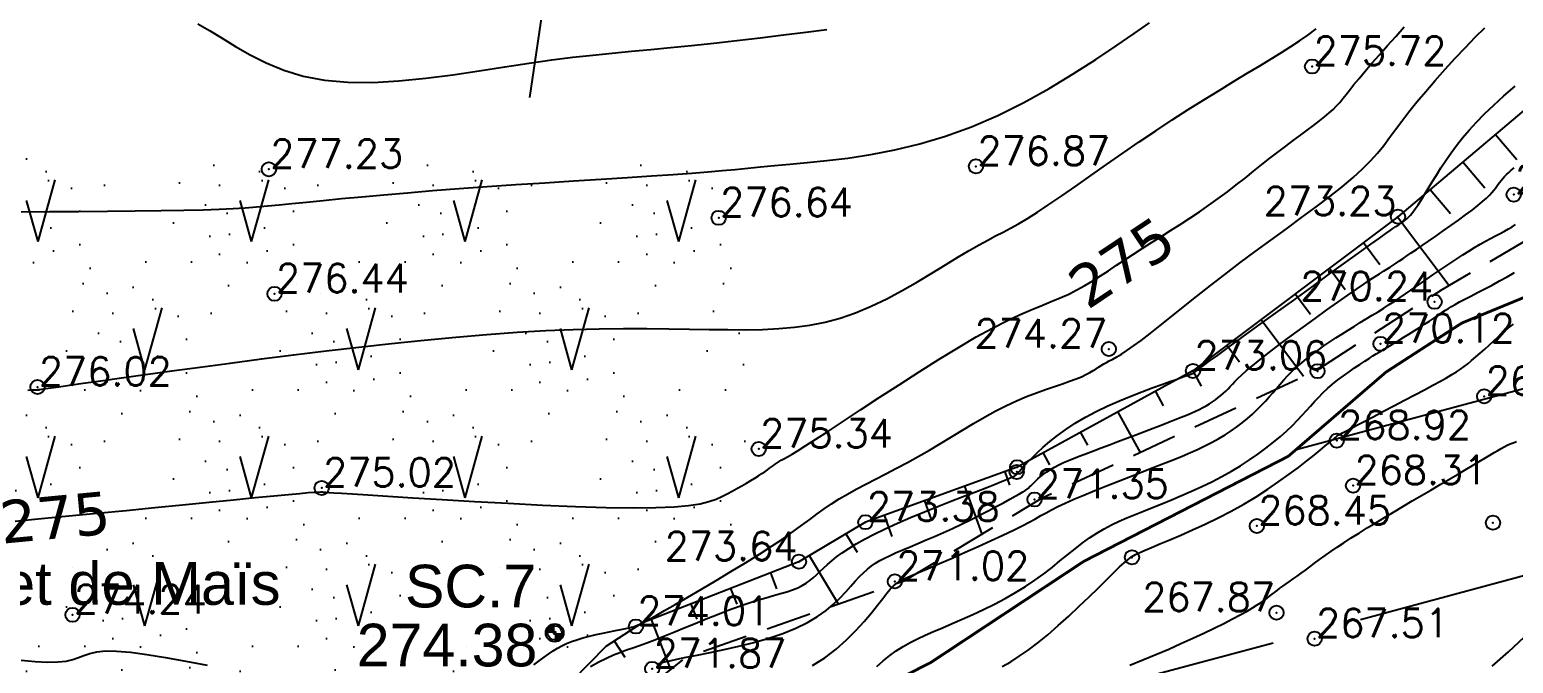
# Model space of a CAD drawing. Header units: millimetres. Extents: x 524954 to 526204, y 9523489 to 9524010.
# Drawn here: x 525926 to 525978.1, y 9523672.7 to 9523695 of the extents above; entities that cross this region are included whole.
import ezdxf
from ezdxf.enums import TextEntityAlignment as Align

# ---------------------------------------------------------------- set-up
doc = ezdxf.new("R2010")
doc.units = ezdxf.units.MM
doc.header["$PDMODE"] = 32
doc.header["$PDSIZE"] = 0.5
doc.linetypes.add('ACAD_ISO12W100', pattern=[21, 12, -3, 0, -3, 0, -3])
doc.linetypes.add('CACHE2', pattern=[4.7625, 3.175, -1.5875])
for name, color, linetype in [('Bas_Talus', 40, 'CACHE2'), ('Bord Fleuve', 4, 'ACAD_ISO12W100'), ('CN_01_00', 3, 'Continuous'), ('CN_02_00', 4, 'Continuous'), ('CN_05_00', 6, 'Continuous'), ('CN_10_00', 1, 'Continuous'), ('Cotation Courbes de niveau', 7, 'Continuous'), ('Haut_Talus', 30, 'Continuous'), ('Talus', 2, 'Continuous'), ('TopoAlt', 3, 'Continuous'), ('TopoAlt polygo', 7, 'Continuous'), ('TOPOJIS', 7, 'Continuous'), ('TOPOJIS polygo', 1, 'Continuous'), ('TopoMat polygo', 1, 'Continuous'), ('Toponomie', 7, 'CACHE2'), ('Végétation_Plantation', 70, 'Continuous')]:
    doc.layers.add(name, color=color, linetype=linetype)
doc.styles.add('Arial 1.0', font='arial.ttf', dxfattribs={"width": 0.99, "height": 1})
doc.styles.add('Simplex 1.0', font='Simplex.shx', dxfattribs={"width": 0.99, "height": 1})
doc.styles.get("Standard").update_dxf_attribs({"font": 'arial.ttf'})
doc.styles.add('Verdana 1.0', font='verdana.ttf', dxfattribs={"width": 0.99, "height": 1})

# ---------------------------------------------------------------- blocks, each defined once
blk = doc.blocks.new('TCPOINT M')
at = {"color": 0}
blk.add_point((0, 0), dxfattribs=at)
at = {"layer": 'TopoAlt', "style": 'Simplex 1.0', "width": 0.99}
blk.add_attdef('ALT', (0.15, 0.15), '', height=1, dxfattribs=at)
blk = doc.blocks.new('TCPOINT polygo')
at = {"color": 0, "const_width": 0.075}
blk.add_lwpolyline([(0, 0.0375, 1), (0, -0.0375, 1)], format="xyb", close=True, dxfattribs=at)
at = {"color": 0}
blk.add_point((0, 0), dxfattribs=at)
at = {"layer": 'TopoAlt polygo', "style": 'Arial 1.0', "width": 0.99}
blk.add_attdef('ALT', (0.15, 0.15), '', height=2, dxfattribs=at)
at = {"layer": 'TopoMat polygo', "style": 'Arial 1.0', "width": 0.99}
blk.add_attdef('MAT', text='', height=2, dxfattribs=at).set_placement((0.15, -2.5), align=Align.TOP_LEFT)
blk = doc.blocks.new('t014')
at = {"color": 0, "const_width": 1.249375}
for points in [[(0, 0.625313, 0.414214), (-0.625313, 0, 1)], [(0, -0.625312, 0.414214), (0.625313, 0, 0.414214)]]:
    blk.add_lwpolyline(points, format="xyb", dxfattribs=at)
at = {"color": 0}
blk.add_circle((0, 0), 1.25, dxfattribs=at)

msp = doc.modelspace()

# ---------------------------------------------------------------- hatches: boundary and pattern name
at = {"layer": 'Bord Fleuve', "ltscale": 0.5}
h = msp.add_hatch(dxfattribs=at)
h.set_pattern_fill('ANSI33', color=256, scale=2, angle=330, style=0)
h.paths.add_polyline_path([(526101.715, 9523771.778), (526101.498, 9523728.689), (526067.042, 9523702.1), (526048.223, 9523678.528), (526031.816, 9523676.184), (526027.837, 9523671.249), (526016.46, 9523661.911), (526012.684, 9523655.259), (526010.342, 9523652.337), (526009.349, 9523649.826), (526002.836, 9523644.901), (526001.359, 9523638.704), (525998.552, 9523634.868), (525992.641, 9523630.59), (525971.373, 9523621.771), (525946.333, 9523622.282), (525936.503, 9523619.892), (525930.695, 9523617.923), (525919.699, 9523615.395), (525895.841, 9523612.948), (525885.599, 9523613.628), (525875.196, 9523613.421), (525867.372, 9523614.558), (525859.164, 9523613.749), (525850.68, 9523611.584), (525842.877, 9523609.413), (525834.137, 9523605.724), (525821.783, 9523602.11), (525815.903, 9523600.185), (525796.184, 9523594.113), (525774.026, 9523585.199), (525767.099, 9523581.761), (525763.989, 9523580.32), (525760.33, 9523578.539), (525748.039, 9523572.413), (525744.059, 9523571.766), (525739.195, 9523569.005), (525726.381, 9523563.785), (525719.788, 9523561.814), (525707.248, 9523554.536), (525700.147, 9523552.212), (525692.212, 9523549.16), (525674.921, 9523545.702), (525662.522, 9523542.332), (525644.942, 9523541.016), (525635.899, 9523540.053), (525621.612, 9523536.522), (525609.298, 9523533.789), (525593.484, 9523529.477), (525590.482, 9523529.837), (525587.338, 9523528.188), (525575.413, 9523524.864), (525573.541, 9523524.376), (525537.559, 9523507.804), (525536.053, 9523507.312), (525509.961, 9523500.658), (525472.702, 9523501.018), (525453.195, 9523495.13), (525425.264, 9523493.316), (525409.725, 9523500.229), (525383.624, 9523517.145), (525374.857, 9523528.592), (525397.503, 9523550.219), (525408.728, 9523544.096), (525423.511, 9523536.311), (525445.736, 9523537.578), (525453.966, 9523539.782), (525464.454, 9523546.087), (525473.153, 9523547.827), (525482.046, 9523548.599), (525491.438, 9523548.246), (525499.251, 9523546.152), (525510.455, 9523545.914), (525524.182, 9523548.573), (525533.752, 9523550.446), (525539.312, 9523550.42), (525543.959, 9523554.529), (525548.966, 9523556.567), (525556.157, 9523559.482), (525565.701, 9523562.659), (525575.687, 9523565.927), (525586.045, 9523569.089), (525592.726, 9523570.833), (525599.232, 9523573.013), (525615.849, 9523577.326), (525625.16, 9523582.583), (525628.685, 9523586.517), (525632.523, 9523586.625), (525648.079, 9523583.088), (525655.429, 9523583.638), (525665.347, 9523586.334), (525670.505, 9523587.365), (525674.974, 9523592.31), (525681.363, 9523595.427), (525690.374, 9523596.897), (525696.726, 9523596.667), (525703.112, 9523600.372), (525712.502, 9523603.181), (525720.951, 9523606.622), (525729.973, 9523611.744), (525735.094, 9523612.577), (525741.896, 9523615.967), (525746.088, 9523618.007), (525749.05, 9523619.379), (525756.94, 9523623.296), (525766.831, 9523627.898), (525804.249, 9523638.101), (525817.576, 9523642.025), (525828.432, 9523644.919), (525839.805, 9523649.896), (525846.166, 9523651.166), (525855.839, 9523655.822), (525867.776, 9523655.711), (525877.503, 9523655.632), (525886.144, 9523654.198), (525894.786, 9523653.829), (525911.157, 9523655.506), (525918.652, 9523656.801), (525925.004, 9523658.249), (525933.183, 9523660.832), (525939.613, 9523663.374), (525944.509, 9523665.893), (525950.393, 9523669.022), (525957.623, 9523672.73), (525962.986, 9523676.276), (525970.165, 9523679.965), (525973.599, 9523682.924), (525976.261, 9523684.646), (525980.145, 9523686.246), (525987.591, 9523689.162), (525991.967, 9523692.966), (525998.543, 9523697.851), (526003.542, 9523703.73), (526012.581, 9523711.677), (526026.66, 9523716.709), (526030.85, 9523726.011), (526046.387, 9523740.613), (526052.355, 9523745.599), (526061.927, 9523759.011), (526073.275, 9523760.379), (526077.818, 9523761.95), (526083.981, 9523762.217)])
h.paths.add_polyline_path([(525512.661, 9523516.101), (525534.357, 9523523.257), (525535.319, 9523520.342), (525513.623, 9523513.186)], flags=24)
h.paths.add_polyline_path([(525743.331, 9523593.045), (525764.315, 9523602.078), (525765.529, 9523599.259), (525744.545, 9523590.226)], flags=24)
h.paths.add_polyline_path([(525983.194, 9523662.071), (526001.508, 9523675.73), (526003.343, 9523673.269), (525985.029, 9523659.611)], flags=24)
at = {"layer": 'Végétation_Plantation', "linetype": 'CACHE2', "ltscale": 0.5}
h = msp.add_hatch(dxfattribs=at)
h.set_pattern_fill('BROUSS', color=256, scale=1.5, style=0)
h.set_pattern_definition([(74.475889, (0, 0), (-3.750000001, 13.500000005), [2.25, -11.761156275]), (74.475889, (3.75, 4.5), (-3.750000001, 13.500000005), [2.25, -11.761156275]), (74.475889, (7.5, 9), (-3.750000001, 13.500000005), [2.25, -11.761156275]), (105.524111, (0, 0), (-7.500000003, 4e-10), [1.5, -12.511156275]), (105.524111, (3.75, 4.5), (-7.500000003, 4e-10), [1.5, -12.511156275]), (105.524111, (7.5, 9), (-7.500000003, 4e-10), [1.5, -12.511156275]), (0, (0.453, 0.484), (3.75, 4.5), [0, -7.5]), (0, (1.468, 1.072), (3.75, 4.5), [0, -7.5]), (0, (1.1713, 1.8804), (3.75, 4.5), [0, -7.5]), (0, (2.327, 1.9907), (3.75, 4.5), [0, -7.5]), (0, (1.64, 3.7912), (3.75, 4.5), [0, -7.5]), (0, (0.3684, 2.1545), (3.75, 4.5), [0, -7.5]), (0, (0.281, 2.4684), (3.75, 4.5), [0, -7.5]), (0, (0.0314, 3.7912), (3.75, 4.5), [0, -7.5]), (0, (-0.7807, 0.2634), (3.75, 4.5), [0, -7.5]), (0, (-0.8588, 0.9984), (3.75, 4.5), [0, -7.5]), (0, (-1.468, 0.19), (3.75, 4.5), [0, -7.5]), (0, (-1.624, 1.2924), (3.75, 4.5), [0, -7.5]), (0, (-1.1242, 1.9905), (3.75, 4.5), [0, -7.5]), (0, (-1.3274, 2.6888), (3.75, 4.5), [0, -7.5]), (0, (-1.9207, 3.5707), (3.75, 4.5), [0, -7.5]), (0, (-0.406, 2.9085), (3.75, 4.5), [0, -7.5]), (0, (-2.53, 2.064), (3.75, 4.5), [0, -7.5]), (0, (-2.7485, 0.6675), (3.75, 4.5), [0, -7.5]), (0, (-1.1235, -0.4347), (3.75, 4.5), [0, -7.5]), (0, (-0.156, -0.7287), (3.75, 4.5), [0, -7.5]), (0, (-0.812, -1.537), (3.75, 4.5), [0, -7.5]), (0, (1.5774, -1.4635), (3.75, 4.5), [0, -7.5]), (0, (0.5466, -0.3245), (3.75, 4.5), [0, -7.5]), (0, (1.468, -0.104), (3.75, 4.5), [0, -7.5])])
h.paths.add_polyline_path([(525951.566, 9523680.225), (525950.037, 9523690.437), (525933.18, 9523690.145), (525919.733, 9523691.118), (525906.384, 9523691.312), (525897.403, 9523692.282), (525894.772, 9523682.066), (525892.628, 9523668.736), (525892.432, 9523659.076), (525903.818, 9523658.766), (525911.909, 9523658.492), (525923.035, 9523660.751), (525931.949, 9523662.737), (525939.231, 9523671.215), (525945.813, 9523673.604), (525952.181, 9523677.416)])

# ---------------------------------------------------------------- linework, layer by layer
at = {"layer": 'Bas_Talus', "ltscale": 0.5, "flags": 128}
msp.add_lwpolyline([(525868.339, 9523656.577), (525877.744, 9523655.063), (525886.609, 9523655.237), (525893.634, 9523654.739), (525901.314, 9523655.465), (525912.972, 9523656.796), (525918.781, 9523658.159), (525925.645, 9523660.086), (525933.631, 9523662.434), (525942.875, 9523667.301), (525945.639, 9523670.2), (525949.012, 9523672.905), (525956.673, 9523675.59), (525961.547, 9523678.515), (525971.16, 9523682.992), (525975.569, 9523685.823), (525979.78, 9523688.287)], dxfattribs=at)
at = {"layer": 'Bord Fleuve', "ltscale": 0.35, "flags": 128}
msp.add_lwpolyline([(525394.064, 9523546.741, 0.1, 0.1, 0), (525403.511, 9523541.057, 0.1, 0.1, 0), (525423.511, 9523536.311, 0.1, 0.1, 0), (525445.736, 9523537.578, 0.1, 0.1, 0), (525453.966, 9523539.782, 0.1, 0.1, 0), (525464.454, 9523546.087, 0.1, 0.1, 0), (525473.153, 9523547.827, 0.1, 0.1, 0), (525482.046, 9523548.599, 0.1, 0.1, 0), (525491.438, 9523548.246, 0.1, 0.1, 0), (525499.251, 9523546.152, 0.1, 0.1, 0), (525510.455, 9523545.914, 0.1, 0.1, 0), (525524.182, 9523548.573, 0.1, 0.1, 0), (525533.752, 9523550.446, 0.1, 0.1, 0), (525539.312, 9523550.42, 0.1, 0.1, 0), (525543.959, 9523554.529, 0.1, 0.1, 0), (525548.966, 9523556.567, 0.1, 0.1, 0), (525556.157, 9523559.482, 0.1, 0.1, 0), (525565.701, 9523562.659, 0.1, 0.1, 0), (525575.687, 9523565.927, 0.1, 0.1, 0), (525586.045, 9523569.089, 0.1, 0.1, 0), (525592.726, 9523570.833, 0.1, 0.1, 0), (525599.232, 9523573.013, 0.1, 0.1, 0), (525615.849, 9523577.326, 0.1, 0.1, 0), (525625.16, 9523582.583, 0.1, 0.1, 0), (525628.685, 9523586.517, 0.1, 0.1, 0), (525632.523, 9523586.625, 0.1, 0.1, 0), (525648.079, 9523583.088, 0.1, 0.1, 0), (525655.429, 9523583.638, 0.1, 0.1, 0), (525665.347, 9523586.334, 0.1, 0.1, 0), (525670.505, 9523587.365, 0.1, 0.1, 0), (525674.974, 9523592.31, 0.1, 0.1, 0), (525674.974, 9523592.31, 0.1, 0.1, 0), (525681.363, 9523595.427, 0.1, 0.1, 0), (525681.363, 9523595.427, 0.1, 0.1, 0), (525690.374, 9523596.897, 0.1, 0.1, 0), (525696.726, 9523596.667, 0.1, 0.1, 0), (525703.112, 9523600.372, 0.1, 0.1, 0), (525712.502, 9523603.181, 0.1, 0.1, 0), (525712.502, 9523603.181, 0.1, 0.1, 0), (525720.951, 9523606.622, 0.1, 0.1, 0), (525729.973, 9523611.744, 0.1, 0.1, 0), (525735.094, 9523612.577, 0.1, 0.1, 0), (525741.896, 9523615.967, 0.1, 0.1, 0), (525746.088, 9523618.007, 0.1, 0.1, 0), (525749.05, 9523619.379, 0.1, 0.1, 0), (525756.94, 9523623.296, 0.1, 0.1, 0), (525766.831, 9523627.898, 0.1, 0.1, 0), (525804.249, 9523638.101, 0.1, 0.1, 0), (525817.576, 9523642.025, 0.1, 0.1, 0), (525828.432, 9523644.919, 0.1, 0.1, 0), (525839.805, 9523649.896, 0.1, 0.1, 0), (525846.166, 9523651.166, 0.1, 0.1, 0), (525855.839, 9523655.822, 0.1, 0.1, 0), (525867.776, 9523655.711, 0.1, 0.1, 0), (525877.503, 9523655.632, 0.1, 0.1, 0), (525886.144, 9523654.198, 0.1, 0.1, 0), (525894.786, 9523653.829, 0.1, 0.1, 0), (525911.157, 9523655.506, 0.1, 0.1, 0), (525918.652, 9523656.801, 0.1, 0.1, 0), (525925.004, 9523658.249, 0.1, 0.1, 0), (525933.183, 9523660.832, 0.1, 0.1, 0), (525939.613, 9523663.374, 0.1, 0.1, 0), (525944.509, 9523665.893, 0.1, 0.1, 0), (525950.393, 9523669.022, 0.1, 0.1, 0), (525957.623, 9523672.73, 0.1, 0.1, 0), (525962.986, 9523676.276, 0.1, 0.1, 0), (525970.165, 9523679.965, 0.1, 0.1, 0), (525970.165, 9523679.965, 0.1, 0.1, 0), (525973.599, 9523682.924, 0.1, 0.1, 0), (525976.261, 9523684.646, 0.1, 0.1, 0), (525980.145, 9523686.246, 0.1, 0.1, 0), (525987.591, 9523689.162, 0.1, 0.1, 0), (525991.967, 9523692.966, 0.1, 0.1, 0), (525998.543, 9523697.851, 0.1, 0.1, 0), (526003.542, 9523703.73, 0.1, 0.1, 0), (526012.581, 9523711.677, 0.1, 0.1, 0), (526026.66, 9523716.709, 0.1, 0.1, 0), (526030.85, 9523726.011, 0.1, 0.1, 0), (526046.387, 9523740.613, 0.1, 0.1, 0), (526052.355, 9523745.599, 0.1, 0.1, 0), (526061.927, 9523759.011, 0.1, 0.1, 0), (526073.275, 9523760.379, 0.1, 0.1, 0), (526077.818, 9523761.95, 0.1, 0.1, 0), (526083.981, 9523762.217, 0.1, 0.1, 0), (526101.715, 9523771.778, 0, 0, 0)], format="xyseb", dxfattribs=at)
at = {"layer": 'CN_01_00', "flags": 128}
for points, elevation in [([(525925.655, 9523688.554), (525926.653, 9523688.56), (525927.675, 9523688.567), (525928.691, 9523688.576), (525929.668, 9523688.587), (525930.573, 9523688.599), (525931.376, 9523688.613), (525932.053, 9523688.629), (525932.62, 9523688.648), (525933.105, 9523688.669), (525933.531, 9523688.695), (525933.924, 9523688.724), (525934.311, 9523688.759), (525934.717, 9523688.799), (525935.168, 9523688.845), (525935.684, 9523688.898), (525936.268, 9523688.956), (525936.917, 9523689.019), (525937.628, 9523689.086), (525938.399, 9523689.155), (525939.227, 9523689.226), (525940.109, 9523689.298), (525941.044, 9523689.37), (525942.024, 9523689.44), (525943.033, 9523689.509), (525944.051, 9523689.576), (525945.057, 9523689.641), (525946.032, 9523689.703), (525946.955, 9523689.761), (525947.805, 9523689.817), (525948.563, 9523689.868), (525949.216, 9523689.916), (525949.78, 9523689.961), (525950.279, 9523690.004), (525950.739, 9523690.046), (525951.182, 9523690.088), (525951.633, 9523690.132), (525952.116, 9523690.178), (525952.656, 9523690.228), (525953.27, 9523690.284), (525953.955, 9523690.353), (525954.701, 9523690.445), (525955.501, 9523690.567), (525956.343, 9523690.729), (525957.22, 9523690.939), (525958.122, 9523691.207), (525959.039, 9523691.54), (525959.962, 9523691.942), (525960.875, 9523692.4), (525961.763, 9523692.892), (525962.612, 9523693.4), (525963.404, 9523693.903), (525964.124, 9523694.382), (525964.758, 9523694.818), (525965.289, 9523695.189)], 277), ([(525945.655, 9523672.581), (525945.952, 9523672.742), (525946.22, 9523672.875), (525946.464, 9523672.985), (525946.693, 9523673.078), (525946.916, 9523673.161), (525947.141, 9523673.239), (525947.376, 9523673.321), (525947.632, 9523673.411), (525947.916, 9523673.516), (525948.234, 9523673.641), (525948.582, 9523673.783), (525948.951, 9523673.936), (525949.334, 9523674.096), (525949.724, 9523674.256), (525950.113, 9523674.413), (525950.494, 9523674.56), (525950.858, 9523674.693), (525951.199, 9523674.809), (525951.517, 9523674.908), (525951.811, 9523674.994), (525952.082, 9523675.071), (525952.33, 9523675.141), (525952.555, 9523675.209), (525952.757, 9523675.277), (525952.936, 9523675.348), (525953.093, 9523675.426), (525953.233, 9523675.511), (525953.361, 9523675.602), (525953.48, 9523675.701), (525953.596, 9523675.806), (525953.714, 9523675.917), (525953.839, 9523676.035), (525953.976, 9523676.159), (525954.129, 9523676.29), (525954.302, 9523676.428), (525954.5, 9523676.573), (525954.727, 9523676.725), (525954.988, 9523676.885), (525955.285, 9523677.054), (525955.623, 9523677.231), (525956.007, 9523677.417), (525956.437, 9523677.612), (525956.902, 9523677.812), (525957.386, 9523678.012), (525957.875, 9523678.209), (525958.353, 9523678.398), (525958.807, 9523678.574), (525959.219, 9523678.734), (525959.577, 9523678.872), (525959.868, 9523678.986), (525960.098, 9523679.077), (525960.273, 9523679.149), (525960.402, 9523679.205), (525960.494, 9523679.248), (525960.556, 9523679.28), (525960.597, 9523679.306), (525960.624, 9523679.328), (525960.645, 9523679.349), (525960.666, 9523679.373), (525960.691, 9523679.404), (525960.724, 9523679.445), (525960.77, 9523679.5), (525960.834, 9523679.572), (525960.92, 9523679.665), (525961.034, 9523679.783), (525961.177, 9523679.927), (525961.352, 9523680.095), (525961.558, 9523680.282), (525961.794, 9523680.483), (525962.061, 9523680.694), (525962.357, 9523680.91), (525962.683, 9523681.126), (525963.039, 9523681.337), (525963.422, 9523681.54), (525963.823, 9523681.733), (525964.232, 9523681.913), (525964.636, 9523682.08), (525965.027, 9523682.233), (525965.391, 9523682.369), (525965.72, 9523682.488), (525966.001, 9523682.588), (525966.226, 9523682.667), (525966.401, 9523682.729), (525966.531, 9523682.776), (525966.624, 9523682.809), (525966.688, 9523682.832), (525966.728, 9523682.847), (525966.753, 9523682.856), (525966.769, 9523682.862), (525966.782, 9523682.867), (525966.794, 9523682.872), (525966.805, 9523682.876), (525966.814, 9523682.88), (525966.822, 9523682.884), (525966.83, 9523682.888), (525966.837, 9523682.891), (525966.844, 9523682.895), (525966.85, 9523682.899), (525966.857, 9523682.903), (525966.862, 9523682.907), (525966.868, 9523682.911), (525966.873, 9523682.915), (525966.878, 9523682.92), (525966.883, 9523682.924), (525966.887, 9523682.929), (525966.894, 9523682.935), (525966.913, 9523682.95), (525966.959, 9523682.985), (525967.045, 9523683.049), (525967.185, 9523683.152), (525967.391, 9523683.303), (525967.677, 9523683.512), (525968.057, 9523683.788), (525968.538, 9523684.137), (525969.099, 9523684.544), (525969.714, 9523684.99), (525970.356, 9523685.456), (525971.001, 9523685.922), (525971.619, 9523686.37), (525972.187, 9523686.78), (525972.676, 9523687.133), (525973.067, 9523687.414), (525973.366, 9523687.629), (525973.587, 9523687.787), (525973.742, 9523687.897), (525973.844, 9523687.969), (525973.907, 9523688.012), (525973.944, 9523688.036), (525973.967, 9523688.051), (525973.987, 9523688.064), (525974.007, 9523688.077), (525974.029, 9523688.091), (525974.052, 9523688.107), (525974.077, 9523688.124), (525974.106, 9523688.144), (525974.139, 9523688.167), (525974.177, 9523688.193), (525974.22, 9523688.223), (525974.269, 9523688.26), (525974.325, 9523688.307), (525974.388, 9523688.367), (525974.459, 9523688.442), (525974.539, 9523688.537), (525974.627, 9523688.654), (525974.725, 9523688.796), (525974.832, 9523688.964), (525974.95, 9523689.158), (525975.079, 9523689.372), (525975.217, 9523689.603), (525975.367, 9523689.847), (525975.527, 9523690.102), (525975.699, 9523690.363), (525975.882, 9523690.627), (525976.077, 9523690.89), (525976.289, 9523691.156), (525976.52, 9523691.427), (525976.777, 9523691.706), (525977.062, 9523691.997), (525977.382, 9523692.302), (525977.739, 9523692.624), (525978.139, 9523692.967)], 273), ([(525953.454, 9523672.61), (525953.884, 9523672.887), (525954.282, 9523673.192), (525954.645, 9523673.514), (525954.973, 9523673.84), (525955.266, 9523674.16), (525955.523, 9523674.462), (525955.741, 9523674.735), (525955.922, 9523674.968), (525956.066, 9523675.153), (525956.185, 9523675.296), (525956.294, 9523675.409), (525956.406, 9523675.502), (525956.536, 9523675.585), (525956.699, 9523675.669), (525956.909, 9523675.764), (525957.179, 9523675.882), (525957.52, 9523676.029), (525957.918, 9523676.201), (525958.355, 9523676.392), (525958.814, 9523676.594), (525959.277, 9523676.8), (525959.726, 9523677.002), (525960.143, 9523677.195), (525960.51, 9523677.369), (525960.815, 9523677.521), (525961.067, 9523677.654), (525961.282, 9523677.772), (525961.475, 9523677.88), (525961.661, 9523677.984), (525961.855, 9523678.089), (525962.074, 9523678.199), (525962.331, 9523678.32), (525962.638, 9523678.456), (525962.989, 9523678.604), (525963.374, 9523678.761), (525963.78, 9523678.924), (525964.2, 9523679.089), (525964.62, 9523679.254), (525965.032, 9523679.415), (525965.424, 9523679.568), (525965.789, 9523679.712), (525966.126, 9523679.847), (525966.439, 9523679.975), (525966.73, 9523680.099), (525967.001, 9523680.221), (525967.256, 9523680.342), (525967.496, 9523680.465), (525967.725, 9523680.591), (525967.945, 9523680.723), (525968.156, 9523680.86), (525968.357, 9523681.001), (525968.549, 9523681.146), (525968.732, 9523681.293), (525968.904, 9523681.443), (525969.066, 9523681.594), (525969.218, 9523681.745), (525969.361, 9523681.897), (525969.495, 9523682.049), (525969.625, 9523682.2), (525969.753, 9523682.351), (525969.882, 9523682.502), (525970.015, 9523682.653), (525970.154, 9523682.804), (525970.304, 9523682.954), (525970.465, 9523683.105), (525970.638, 9523683.254), (525970.821, 9523683.403), (525971.012, 9523683.55), (525971.21, 9523683.696), (525971.415, 9523683.841), (525971.623, 9523683.983), (525971.835, 9523684.124), (525972.049, 9523684.261), (525972.264, 9523684.397), (525972.478, 9523684.53), (525972.692, 9523684.661), (525972.904, 9523684.791), (525973.113, 9523684.919), (525973.318, 9523685.046), (525973.518, 9523685.171), (525973.713, 9523685.296), (525973.904, 9523685.421), (525974.092, 9523685.545), (525974.279, 9523685.671), (525974.466, 9523685.799), (525974.656, 9523685.928), (525974.848, 9523686.061), (525975.046, 9523686.197), (525975.249, 9523686.337), (525975.457, 9523686.48), (525975.667, 9523686.624), (525975.88, 9523686.767), (525976.092, 9523686.907), (525976.302, 9523687.043), (525976.508, 9523687.174), (525976.71, 9523687.297), (525976.905, 9523687.412), (525977.092, 9523687.518), (525977.271, 9523687.617), (525977.442, 9523687.71), (525977.604, 9523687.796), (525977.756, 9523687.878), (525977.898, 9523687.956), (525978.029, 9523688.03), (525978.151, 9523688.103)], 271), ([(525960.118, 9523672.581), (525960.416, 9523672.748), (525960.719, 9523672.938), (525961.033, 9523673.155), (525961.365, 9523673.408), (525961.718, 9523673.698), (525962.084, 9523674.017), (525962.455, 9523674.354), (525962.82, 9523674.696), (525963.171, 9523675.032), (525963.497, 9523675.35), (525963.79, 9523675.637), (525964.039, 9523675.882), (525964.239, 9523676.077), (525964.4, 9523676.228), (525964.537, 9523676.345), (525964.665, 9523676.438), (525964.797, 9523676.517), (525964.949, 9523676.591), (525965.134, 9523676.671), (525965.367, 9523676.767), (525965.658, 9523676.886), (525966.002, 9523677.03), (525966.388, 9523677.195), (525966.807, 9523677.38), (525967.248, 9523677.584), (525967.702, 9523677.804), (525968.158, 9523678.039), (525968.607, 9523678.288), (525969.039, 9523678.547), (525969.451, 9523678.811), (525969.838, 9523679.075), (525970.197, 9523679.332), (525970.525, 9523679.577), (525970.818, 9523679.804), (525971.072, 9523680.006), (525971.284, 9523680.179), (525971.452, 9523680.317), (525971.581, 9523680.423), (525971.675, 9523680.503), (525971.741, 9523680.559), (525971.786, 9523680.598), (525971.814, 9523680.623), (525971.831, 9523680.64), (525971.844, 9523680.652), (525971.858, 9523680.664), (525971.881, 9523680.679), (525971.918, 9523680.702), (525971.978, 9523680.736), (525972.067, 9523680.785), (525972.192, 9523680.853), (525972.361, 9523680.942), (525972.579, 9523681.058), (525972.851, 9523681.201), (525973.167, 9523681.366), (525973.514, 9523681.548), (525973.878, 9523681.74), (525974.247, 9523681.934), (525974.607, 9523682.124), (525974.945, 9523682.303), (525975.248, 9523682.466), (525975.507, 9523682.606), (525975.725, 9523682.727), (525975.91, 9523682.834), (525976.069, 9523682.932), (525976.211, 9523683.025), (525976.343, 9523683.119), (525976.472, 9523683.219), (525976.607, 9523683.33), (525976.752, 9523683.454), (525976.906, 9523683.589), (525977.065, 9523683.731), (525977.225, 9523683.875), (525977.382, 9523684.017), (525977.532, 9523684.152), (525977.672, 9523684.277), (525977.798, 9523684.386), (525977.906, 9523684.477), (525977.998, 9523684.55), (525978.077, 9523684.61)], 269), ([(525977.331, 9523672.592), (525977.904, 9523673.094), (525978.461, 9523673.618)], 267)]:
    msp.add_lwpolyline(points, dxfattribs=dict(at, elevation=elevation))
at = {"layer": 'CN_02_00', "flags": 128}
for points, elevation in [([(525931.86, 9523695.164), (525932.277, 9523694.929), (525932.719, 9523694.657), (525933.194, 9523694.364), (525933.709, 9523694.067), (525934.27, 9523693.783), (525934.887, 9523693.529), (525935.565, 9523693.32), (525936.313, 9523693.175), (525937.132, 9523693.105), (525938.011, 9523693.102), (525938.929, 9523693.154), (525939.871, 9523693.247), (525940.817, 9523693.368), (525941.751, 9523693.506), (525942.653, 9523693.646), (525943.506, 9523693.777), (525944.298, 9523693.889), (525945.038, 9523693.982), (525945.741, 9523694.061), (525946.421, 9523694.13), (525947.093, 9523694.194), (525947.771, 9523694.257), (525948.471, 9523694.323), (525949.206, 9523694.396), (525949.987, 9523694.479), (525950.799, 9523694.571), (525951.622, 9523694.668), (525952.436, 9523694.767), (525953.223, 9523694.865), (525953.962, 9523694.957)], 278), ([(525925.895, 9523682.294), (525926.033, 9523682.297), (525926.122, 9523682.3), (525926.179, 9523682.303), (525926.217, 9523682.306), (525926.253, 9523682.31), (525926.302, 9523682.316), (525926.383, 9523682.326), (525926.512, 9523682.343), (525926.705, 9523682.37), (525926.98, 9523682.408), (525927.353, 9523682.461), (525927.841, 9523682.53), (525928.456, 9523682.617), (525929.189, 9523682.72), (525930.024, 9523682.837), (525930.948, 9523682.965), (525931.945, 9523683.1), (525933, 9523683.241), (525934.1, 9523683.384), (525935.229, 9523683.527), (525936.373, 9523683.666), (525937.524, 9523683.801), (525938.673, 9523683.928), (525939.811, 9523684.046), (525940.93, 9523684.152), (525942.021, 9523684.245), (525943.077, 9523684.321), (525944.088, 9523684.38), (525945.048, 9523684.42), (525945.958, 9523684.443), (525946.82, 9523684.453), (525947.635, 9523684.452), (525948.408, 9523684.445), (525949.139, 9523684.434), (525949.831, 9523684.423), (525950.486, 9523684.415), (525951.108, 9523684.413), (525951.701, 9523684.423), (525952.271, 9523684.45), (525952.823, 9523684.498), (525953.364, 9523684.572), (525953.898, 9523684.679), (525954.431, 9523684.822), (525954.97, 9523685.007), (525955.516, 9523685.236), (525956.065, 9523685.501), (525956.609, 9523685.79), (525957.139, 9523686.092), (525957.647, 9523686.395), (525958.125, 9523686.688), (525958.565, 9523686.96), (525958.96, 9523687.198), (525959.304, 9523687.397), (525959.608, 9523687.563), (525959.885, 9523687.708), (525960.15, 9523687.844), (525960.415, 9523687.984), (525960.696, 9523688.138), (525961.005, 9523688.319), (525961.356, 9523688.539), (525961.76, 9523688.806), (525962.213, 9523689.115), (525962.706, 9523689.458), (525963.232, 9523689.828), (525963.783, 9523690.215), (525964.352, 9523690.612), (525964.93, 9523691.011), (525965.511, 9523691.404), (525966.087, 9523691.783), (525966.653, 9523692.147), (525967.204, 9523692.494), (525967.735, 9523692.822), (525968.241, 9523693.131), (525968.719, 9523693.42), (525969.162, 9523693.687), (525969.567, 9523693.93), (525969.93, 9523694.151), (525970.26, 9523694.357), (525970.565, 9523694.557), (525970.857, 9523694.761), (525971.144, 9523694.977)], 276), ([(525943.672, 9523672.635), (525943.858, 9523672.782), (525944.029, 9523672.914), (525944.189, 9523673.031), (525944.343, 9523673.135), (525944.495, 9523673.228), (525944.65, 9523673.312), (525944.813, 9523673.388), (525944.988, 9523673.458), (525945.18, 9523673.523), (525945.392, 9523673.586), (525945.618, 9523673.646), (525945.852, 9523673.702), (525946.087, 9523673.754), (525946.315, 9523673.803), (525946.531, 9523673.847), (525946.727, 9523673.886), (525946.896, 9523673.92), (525947.035, 9523673.949), (525947.155, 9523673.979), (525947.269, 9523674.017), (525947.393, 9523674.069), (525947.539, 9523674.141), (525947.723, 9523674.24), (525947.959, 9523674.373), (525948.26, 9523674.545), (525948.636, 9523674.762), (525949.075, 9523675.016), (525949.558, 9523675.299), (525950.07, 9523675.601), (525950.591, 9523675.913), (525951.105, 9523676.226), (525951.594, 9523676.531), (525952.041, 9523676.819), (525952.433, 9523677.082), (525952.776, 9523677.323), (525953.08, 9523677.544), (525953.356, 9523677.748), (525953.614, 9523677.939), (525953.865, 9523678.12), (525954.12, 9523678.294), (525954.389, 9523678.466), (525954.68, 9523678.636), (525954.993, 9523678.809), (525955.324, 9523678.984), (525955.673, 9523679.164), (525956.034, 9523679.35), (525956.406, 9523679.544), (525956.786, 9523679.746), (525957.172, 9523679.96), (525957.559, 9523680.185), (525957.949, 9523680.417), (525958.338, 9523680.653), (525958.726, 9523680.889), (525959.113, 9523681.12), (525959.496, 9523681.342), (525959.875, 9523681.55), (525960.249, 9523681.741), (525960.616, 9523681.912), (525960.973, 9523682.062), (525961.317, 9523682.196), (525961.644, 9523682.314), (525961.95, 9523682.42), (525962.232, 9523682.516), (525962.487, 9523682.603), (525962.71, 9523682.684), (525962.9, 9523682.762), (525963.061, 9523682.836), (525963.196, 9523682.907), (525963.312, 9523682.974), (525963.414, 9523683.038), (525963.506, 9523683.098), (525963.594, 9523683.155), (525963.682, 9523683.209), (525963.776, 9523683.261), (525963.88, 9523683.316), (525964, 9523683.379), (525964.14, 9523683.457), (525964.305, 9523683.556), (525964.5, 9523683.682), (525964.731, 9523683.841), (525965.001, 9523684.038), (525965.315, 9523684.278), (525965.671, 9523684.558), (525966.064, 9523684.872), (525966.491, 9523685.214), (525966.948, 9523685.579), (525967.432, 9523685.962), (525967.939, 9523686.357), (525968.466, 9523686.758), (525969.007, 9523687.162), (525969.555, 9523687.564), (525970.1, 9523687.96), (525970.632, 9523688.349), (525971.142, 9523688.726), (525971.62, 9523689.089), (525972.056, 9523689.434), (525972.442, 9523689.758), (525972.771, 9523690.06), (525973.052, 9523690.345), (525973.296, 9523690.619), (525973.517, 9523690.889), (525973.726, 9523691.162), (525973.936, 9523691.445), (525974.158, 9523691.744), (525974.405, 9523692.066), (525974.686, 9523692.416), (525974.996, 9523692.787), (525975.329, 9523693.172), (525975.676, 9523693.563), (525976.031, 9523693.95), (525976.387, 9523694.327), (525976.735, 9523694.685), (525977.069, 9523695.016)], 274), ([(525947.996, 9523672.673), (525948.101, 9523672.702), (525948.246, 9523672.739), (525948.44, 9523672.784), (525948.693, 9523672.839), (525949.012, 9523672.905), (525949.404, 9523672.982), (525949.855, 9523673.073), (525950.348, 9523673.177), (525950.868, 9523673.295), (525951.397, 9523673.428), (525951.918, 9523673.576), (525952.415, 9523673.741), (525952.872, 9523673.923), (525953.274, 9523674.122), (525953.625, 9523674.334), (525953.93, 9523674.552), (525954.194, 9523674.774), (525954.423, 9523674.992), (525954.623, 9523675.203), (525954.8, 9523675.4), (525954.959, 9523675.58), (525955.105, 9523675.737), (525955.245, 9523675.875), (525955.381, 9523675.997), (525955.519, 9523676.106), (525955.663, 9523676.206), (525955.818, 9523676.299), (525955.989, 9523676.391), (525956.179, 9523676.484), (525956.393, 9523676.581), (525956.629, 9523676.683), (525956.884, 9523676.79), (525957.157, 9523676.904), (525957.444, 9523677.025), (525957.743, 9523677.152), (525958.052, 9523677.288), (525958.369, 9523677.431), (525958.69, 9523677.583), (525959.009, 9523677.739), (525959.322, 9523677.896), (525959.622, 9523678.051), (525959.904, 9523678.199), (525960.161, 9523678.336), (525960.387, 9523678.459), (525960.577, 9523678.564), (525960.727, 9523678.649), (525960.841, 9523678.715), (525960.927, 9523678.769), (525960.991, 9523678.812), (525961.041, 9523678.85), (525961.082, 9523678.887), (525961.121, 9523678.927), (525961.167, 9523678.974), (525961.223, 9523679.031), (525961.292, 9523679.097), (525961.373, 9523679.171), (525961.466, 9523679.25), (525961.571, 9523679.333), (525961.688, 9523679.418), (525961.817, 9523679.503), (525961.957, 9523679.586), (525962.109, 9523679.667), (525962.273, 9523679.745), (525962.452, 9523679.823), (525962.645, 9523679.902), (525962.855, 9523679.983), (525963.083, 9523680.069), (525963.329, 9523680.161), (525963.596, 9523680.26), (525963.882, 9523680.367), (525964.184, 9523680.481), (525964.494, 9523680.598), (525964.807, 9523680.718), (525965.116, 9523680.836), (525965.416, 9523680.952), (525965.699, 9523681.061), (525965.96, 9523681.163), (525966.194, 9523681.254), (525966.403, 9523681.337), (525966.589, 9523681.413), (525966.755, 9523681.483), (525966.905, 9523681.55), (525967.041, 9523681.614), (525967.167, 9523681.678), (525967.285, 9523681.743), (525967.398, 9523681.811), (525967.506, 9523681.881), (525967.61, 9523681.954), (525967.709, 9523682.028), (525967.802, 9523682.104), (525967.891, 9523682.181), (525967.975, 9523682.259), (525968.053, 9523682.337), (525968.127, 9523682.416), (525968.204, 9523682.499), (525968.292, 9523682.593), (525968.399, 9523682.7), (525968.533, 9523682.827), (525968.703, 9523682.978), (525968.916, 9523683.158), (525969.18, 9523683.371), (525969.501, 9523683.621), (525969.868, 9523683.899), (525970.267, 9523684.197), (525970.684, 9523684.503), (525971.105, 9523684.809), (525971.517, 9523685.106), (525971.905, 9523685.382), (525972.255, 9523685.628), (525972.558, 9523685.838), (525972.815, 9523686.013), (525973.033, 9523686.159), (525973.217, 9523686.279), (525973.374, 9523686.38), (525973.51, 9523686.466), (525973.631, 9523686.541), (525973.742, 9523686.611), (525973.85, 9523686.68), (525973.96, 9523686.752), (525974.074, 9523686.828), (525974.197, 9523686.911), (525974.334, 9523687.004), (525974.488, 9523687.11), (525974.664, 9523687.231), (525974.865, 9523687.37), (525975.094, 9523687.528), (525975.345, 9523687.701), (525975.608, 9523687.884), (525975.876, 9523688.073), (525976.14, 9523688.261), (525976.392, 9523688.445), (525976.623, 9523688.618), (525976.826, 9523688.776), (525976.993, 9523688.914), (525977.128, 9523689.035), (525977.235, 9523689.14), (525977.32, 9523689.232), (525977.388, 9523689.314), (525977.444, 9523689.388), (525977.492, 9523689.457), (525977.538, 9523689.523), (525977.587, 9523689.588), (525977.639, 9523689.654), (525977.697, 9523689.721), (525977.76, 9523689.79), (525977.831, 9523689.863), (525977.91, 9523689.938), (525977.999, 9523690.018), (525978.098, 9523690.103)], 272), ([(525964.606, 9523672.631), (525965.062, 9523672.818), (525965.518, 9523673.006), (525965.965, 9523673.195), (525966.397, 9523673.384), (525966.81, 9523673.571), (525967.2, 9523673.753), (525967.566, 9523673.929), (525967.903, 9523674.097), (525968.209, 9523674.254), (525968.481, 9523674.398), (525968.717, 9523674.529), (525968.914, 9523674.643), (525969.078, 9523674.743), (525969.213, 9523674.832), (525969.327, 9523674.911), (525969.424, 9523674.984), (525969.511, 9523675.052), (525969.595, 9523675.118), (525969.68, 9523675.185), (525969.771, 9523675.254), (525969.871, 9523675.327), (525969.977, 9523675.404), (525970.091, 9523675.485), (525970.213, 9523675.57), (525970.341, 9523675.661), (525970.476, 9523675.758), (525970.618, 9523675.861), (525970.766, 9523675.97), (525970.923, 9523676.087), (525971.089, 9523676.21), (525971.267, 9523676.34), (525971.457, 9523676.477), (525971.662, 9523676.621), (525971.883, 9523676.772), (525972.121, 9523676.931), (525972.377, 9523677.097), (525972.65, 9523677.27), (525972.937, 9523677.448), (525973.237, 9523677.631), (525973.548, 9523677.818), (525973.866, 9523678.008), (525974.191, 9523678.201), (525974.519, 9523678.395), (525974.849, 9523678.589), (525975.177, 9523678.781), (525975.498, 9523678.97), (525975.809, 9523679.152), (525976.105, 9523679.326), (525976.383, 9523679.49), (525976.639, 9523679.641), (525976.868, 9523679.778), (525977.067, 9523679.898), (525977.241, 9523680.002), (525977.392, 9523680.093), (525977.525, 9523680.172), (525977.645, 9523680.24), (525977.754, 9523680.3), (525977.858, 9523680.352), (525977.961, 9523680.399), (525978.066, 9523680.442), (525978.182, 9523680.487)], 268), ([(525925.656, 9523672.804), (525926.153, 9523672.76), (525926.587, 9523672.737), (525926.95, 9523672.739), (525927.239, 9523672.772), (525927.473, 9523672.828), (525927.674, 9523672.898), (525927.866, 9523672.972), (525928.072, 9523673.041), (525928.315, 9523673.096), (525928.619, 9523673.127), (525929.007, 9523673.124), (525929.495, 9523673.082), (525930.074, 9523673.004), (525930.728, 9523672.898), (525931.439, 9523672.772), (525932.191, 9523672.632)], 274)]:
    msp.add_lwpolyline(points, dxfattribs=dict(at, elevation=elevation))
at = {"layer": 'CN_05_00', "elevation": 275, "flags": 128}
msp.add_lwpolyline([(525925.446, 9523677.692), (525926.372, 9523677.778), (525927.335, 9523677.87), (525928.333, 9523677.967), (525929.346, 9523678.066), (525930.352, 9523678.166), (525931.331, 9523678.263), (525932.26, 9523678.355), (525933.118, 9523678.441), (525933.883, 9523678.516), (525934.532, 9523678.579), (525935.051, 9523678.628), (525935.45, 9523678.664), (525935.746, 9523678.688), (525935.957, 9523678.703), (525936.097, 9523678.711), (525936.186, 9523678.714), (525936.238, 9523678.713), (525936.272, 9523678.71), (525936.306, 9523678.707), (525936.362, 9523678.703), (525936.465, 9523678.695), (525936.639, 9523678.683), (525936.908, 9523678.666), (525937.298, 9523678.641), (525937.832, 9523678.607), (525938.534, 9523678.562), (525939.418, 9523678.507), (525940.449, 9523678.444), (525941.581, 9523678.378), (525942.769, 9523678.313), (525943.967, 9523678.254), (525945.129, 9523678.206), (525946.21, 9523678.172), (525947.163, 9523678.157), (525947.954, 9523678.165), (525948.594, 9523678.193), (525949.103, 9523678.24), (525949.504, 9523678.301), (525949.818, 9523678.375), (525950.066, 9523678.459), (525950.27, 9523678.549), (525950.452, 9523678.643), (525950.628, 9523678.739), (525950.802, 9523678.835), (525950.971, 9523678.93), (525951.133, 9523679.024), (525951.287, 9523679.114), (525951.43, 9523679.2), (525951.561, 9523679.281), (525951.679, 9523679.357), (525951.781, 9523679.425), (525951.869, 9523679.487), (525951.948, 9523679.544), (525952.019, 9523679.596), (525952.085, 9523679.645), (525952.149, 9523679.691), (525952.214, 9523679.735), (525952.282, 9523679.779), (525952.358, 9523679.824), (525952.451, 9523679.877), (525952.574, 9523679.947), (525952.736, 9523680.043), (525952.949, 9523680.172), (525953.226, 9523680.344), (525953.576, 9523680.568), (525954.012, 9523680.85), (525954.538, 9523681.197), (525955.141, 9523681.595), (525955.799, 9523682.029), (525956.493, 9523682.481), (525957.201, 9523682.937), (525957.903, 9523683.379), (525958.578, 9523683.792), (525959.207, 9523684.158), (525959.772, 9523684.467), (525960.278, 9523684.722), (525960.73, 9523684.934), (525961.137, 9523685.111), (525961.506, 9523685.264), (525961.843, 9523685.401), (525962.157, 9523685.531), (525962.454, 9523685.665), (525962.741, 9523685.809), (525963.021, 9523685.965), (525963.298, 9523686.13), (525963.573, 9523686.304), (525963.851, 9523686.486), (525964.134, 9523686.675), (525964.424, 9523686.869), (525964.724, 9523687.067), (525965.037, 9523687.268), (525965.36, 9523687.473), (525965.692, 9523687.681), (525966.029, 9523687.893), (525966.369, 9523688.11), (525966.709, 9523688.331), (525967.047, 9523688.556), (525967.381, 9523688.787), (525967.708, 9523689.022), (525968.027, 9523689.261), (525968.34, 9523689.501), (525968.646, 9523689.741), (525968.945, 9523689.978), (525969.237, 9523690.211), (525969.523, 9523690.437), (525969.802, 9523690.654), (525970.075, 9523690.862), (525970.338, 9523691.059), (525970.591, 9523691.246), (525970.83, 9523691.422), (525971.054, 9523691.589), (525971.259, 9523691.745), (525971.444, 9523691.891), (525971.605, 9523692.027), (525971.743, 9523692.154), (525971.864, 9523692.276), (525971.975, 9523692.4), (525972.084, 9523692.531), (525972.198, 9523692.675), (525972.326, 9523692.838), (525972.474, 9523693.025), (525972.652, 9523693.242), (525972.864, 9523693.493), (525973.106, 9523693.773), (525973.371, 9523694.075), (525973.653, 9523694.393), (525973.945, 9523694.719), (525974.241, 9523695.048)], dxfattribs=at)
at = {"layer": 'CN_10_00', "elevation": 270, "flags": 128}
msp.add_lwpolyline([(525955.712, 9523672.575), (525955.94, 9523672.785), (525956.168, 9523672.971), (525956.399, 9523673.136), (525956.635, 9523673.284), (525956.881, 9523673.421), (525957.139, 9523673.55), (525957.413, 9523673.677), (525957.705, 9523673.806), (525958.02, 9523673.941), (525958.358, 9523674.087), (525958.716, 9523674.244), (525959.087, 9523674.41), (525959.466, 9523674.587), (525959.847, 9523674.774), (525960.222, 9523674.97), (525960.588, 9523675.175), (525960.938, 9523675.389), (525961.266, 9523675.61), (525961.575, 9523675.836), (525961.868, 9523676.063), (525962.147, 9523676.288), (525962.416, 9523676.508), (525962.676, 9523676.719), (525962.932, 9523676.918), (525963.185, 9523677.101), (525963.438, 9523677.266), (525963.695, 9523677.416), (525963.955, 9523677.553), (525964.223, 9523677.681), (525964.498, 9523677.803), (525964.784, 9523677.923), (525965.083, 9523678.043), (525965.396, 9523678.168), (525965.724, 9523678.299), (525966.064, 9523678.438), (525966.414, 9523678.585), (525966.768, 9523678.74), (525967.125, 9523678.902), (525967.479, 9523679.073), (525967.827, 9523679.252), (525968.166, 9523679.44), (525968.492, 9523679.635), (525968.804, 9523679.837), (525969.101, 9523680.043), (525969.381, 9523680.25), (525969.643, 9523680.457), (525969.887, 9523680.661), (525970.11, 9523680.859), (525970.312, 9523681.05), (525970.493, 9523681.232), (525970.657, 9523681.405), (525970.808, 9523681.572), (525970.951, 9523681.732), (525971.091, 9523681.888), (525971.234, 9523682.042), (525971.383, 9523682.193), (525971.544, 9523682.344), (525971.72, 9523682.496), (525971.909, 9523682.646), (525972.103, 9523682.794), (525972.3, 9523682.935), (525972.493, 9523683.07), (525972.678, 9523683.194), (525972.85, 9523683.307), (525973.004, 9523683.406), (525973.137, 9523683.49), (525973.252, 9523683.561), (525973.356, 9523683.624), (525973.454, 9523683.683), (525973.551, 9523683.741), (525973.655, 9523683.802), (525973.77, 9523683.87), (525973.902, 9523683.95), (525974.055, 9523684.043), (525974.225, 9523684.148), (525974.406, 9523684.26), (525974.592, 9523684.377), (525974.777, 9523684.494), (525974.955, 9523684.608), (525975.121, 9523684.715), (525975.268, 9523684.812), (525975.392, 9523684.896), (525975.499, 9523684.97), (525975.596, 9523685.037), (525975.69, 9523685.1), (525975.788, 9523685.163), (525975.897, 9523685.23), (525976.026, 9523685.303), (525976.18, 9523685.388), (525976.365, 9523685.485), (525976.578, 9523685.595), (525976.813, 9523685.715), (525977.064, 9523685.845), (525977.324, 9523685.983), (525977.59, 9523686.127), (525977.854, 9523686.275), (525978.111, 9523686.427)], dxfattribs=at)
at = {"layer": 'Haut_Talus', "flags": 128}
msp.add_lwpolyline([(525978.597, 9523692.237), (525974.018, 9523688.382), (525966.818, 9523682.964), (525960.645, 9523679.582), (525955.312, 9523677.652), (525952.977, 9523676.26), (525947.466, 9523674.105), (525946.196, 9523673.287), (525942.046, 9523669.061), (525940.973, 9523667.394), (525929.367, 9523662.865), (525918.098, 9523659.033), (525911.245, 9523658.366), (525907.464, 9523657.452), (525893.828, 9523656.135), (525885.546, 9523656.861), (525878.678, 9523656.843), (525875.144, 9523658.7), (525873.322, 9523660.084)], dxfattribs=at)
at = {"layer": 'Talus'}
for p, q in [((525945.696, 9523707.411), (525943.519, 9523692.57)), ((525977.449, 9523691.271), (525978.193, 9523690.388)), ((525976.302, 9523690.305), (525977.064, 9523689.4)), ((525975.154, 9523689.338), (525975.861, 9523688.499)), ((525974.007, 9523688.373), (525975.816, 9523685.968)), ((525972.808, 9523687.471), (525973.386, 9523686.702)), ((525971.609, 9523686.569), (525972.165, 9523685.83)), ((525970.411, 9523685.668), (525970.944, 9523684.958)), ((525969.212, 9523684.766), (525970.706, 9523682.781)), ((525968.013, 9523683.864), (525968.447, 9523683.287)), ((525966.815, 9523682.962), (525967.105, 9523682.433)), ((525965.499, 9523682.242), (525965.773, 9523681.741)), ((525964.184, 9523681.521), (525964.96, 9523680.104)), ((525962.868, 9523680.8), (525963.111, 9523680.357)), ((525961.553, 9523680.079), (525961.78, 9523679.665)), ((525960.208, 9523679.424), (525960.377, 9523678.955)), ((525958.797, 9523678.913), (525959.406, 9523677.23)), ((525957.387, 9523678.403), (525957.623, 9523677.75)), ((525955.976, 9523677.892), (525956.246, 9523677.147)), ((525954.63, 9523677.246), (525955.02, 9523676.592)), ((525953.342, 9523676.478), (525954.355, 9523674.777)), ((525951.976, 9523675.869), (525952.196, 9523675.304)), ((525950.579, 9523675.322), (525950.793, 9523674.774)), ((525949.182, 9523674.776), (525949.389, 9523674.245)), ((525947.785, 9523674.229), (525948.472, 9523672.472)), ((525946.493, 9523673.478), (525946.86, 9523672.908))]:
    msp.add_line(p, q, dxfattribs=at)

# ---------------------------------------------------------------- block references
at = {"layer": 'TOPOJIS'}
ref = msp.add_blockref('TCPOINT M', (525971.003, 9523693.66, 275.72), dxfattribs=at)
ref.add_attrib('ALT', '275.72', (525971.053, 9523693.71, 275.72), dxfattribs={"layer": 'TopoAlt', "height": 1, "style": 'Simplex 1.0', "width": 0.99})
ref = msp.add_blockref('TCPOINT M', (525934.361, 9523690.047, 277.23), dxfattribs=at)
ref.add_attrib('ALT', '277.23', (525934.411, 9523690.097, 277.23), dxfattribs={"layer": 'TopoAlt', "height": 1, "style": 'Simplex 1.0', "width": 0.99})
ref = msp.add_blockref('TCPOINT M', (525959.196, 9523690.149, 276.87), dxfattribs=at)
ref.add_attrib('ALT', '276.87', (525959.246, 9523690.199, 276.87), dxfattribs={"layer": 'TopoAlt', "height": 1, "style": 'Simplex 1.0', "width": 0.99})
ref = msp.add_blockref('TCPOINT M', (525978.085, 9523689.158, 271.67), dxfattribs=at)
ref.add_attrib('ALT', '271.67', (525978.135, 9523689.208, 271.67), dxfattribs={"layer": 'TopoAlt', "height": 1, "style": 'Simplex 1.0', "width": 0.99})
ref = msp.add_blockref('TCPOINT M', (525974.018, 9523688.382, 273.23), dxfattribs=at)
ref.add_attrib('ALT', '273.23', dxfattribs={"layer": 'TopoAlt', "height": 1, "style": 'Simplex 1.0', "width": 0.99}).set_placement((525973.968, 9523688.432, 273.23), align=Align.RIGHT)
ref = msp.add_blockref('TCPOINT M', (525950.16, 9523688.343, 276.64), dxfattribs=at)
ref.add_attrib('ALT', '276.64', (525950.21, 9523688.393, 276.64), dxfattribs={"layer": 'TopoAlt', "height": 1, "style": 'Simplex 1.0', "width": 0.99})
ref = msp.add_blockref('TCPOINT M', (525934.559, 9523685.673, 276.44), dxfattribs=at)
ref.add_attrib('ALT', '276.44', (525934.609, 9523685.723, 276.44), dxfattribs={"layer": 'TopoAlt', "height": 1, "style": 'Simplex 1.0', "width": 0.99})
ref = msp.add_blockref('TCPOINT M', (525975.305, 9523685.392, 270.24), dxfattribs=at)
ref.add_attrib('ALT', '270.24', dxfattribs={"layer": 'TopoAlt', "height": 1, "style": 'Simplex 1.0', "width": 0.99}).set_placement((525975.255, 9523685.442, 270.24), align=Align.RIGHT)
ref = msp.add_blockref('TCPOINT M', (525963.863, 9523683.732, 274.27), dxfattribs=at)
ref.add_attrib('ALT', '274.27', dxfattribs={"layer": 'TopoAlt', "height": 1, "style": 'Simplex 1.0', "width": 0.99}).set_placement((525963.813, 9523683.782, 274.27), align=Align.RIGHT)
ref = msp.add_blockref('TCPOINT M', (525973.404, 9523683.918, 270.12), dxfattribs=at)
ref.add_attrib('ALT', '270.12', (525973.454, 9523683.968, 270.12), dxfattribs={"layer": 'TopoAlt', "height": 1, "style": 'Simplex 1.0', "width": 0.99})
ref = msp.add_blockref('TCPOINT M', (525966.818, 9523682.964, 273.06), dxfattribs=at)
ref.add_attrib('ALT', '273.06', (525966.868, 9523683.014, 273.06), dxfattribs={"layer": 'TopoAlt', "height": 1, "style": 'Simplex 1.0', "width": 0.99})
ref = msp.add_blockref('TCPOINT M', (525926.233, 9523682.398, 276.02), dxfattribs=at)
ref.add_attrib('ALT', '276.02', (525926.283, 9523682.448, 276.02), dxfattribs={"layer": 'TopoAlt', "height": 1, "style": 'Simplex 1.0', "width": 0.99})
for p in [(525971.194, 9523682.955, 270.37), (525960.627, 9523679.416, 273.15), (525960.645, 9523679.582, 273.16), (525977.356, 9523677.632, 267.57), (525964.675, 9523676.415, 268.95)]:
    msp.add_blockref('TCPOINT M', p, dxfattribs=at)
ref = msp.add_blockref('TCPOINT M', (525977.045, 9523682.069, 268.39), dxfattribs=at)
ref.add_attrib('ALT', '268.39', (525977.095, 9523682.119, 268.39), dxfattribs={"layer": 'TopoAlt', "height": 1, "style": 'Simplex 1.0', "width": 0.99})
ref = msp.add_blockref('TCPOINT M', (525951.566, 9523680.225, 275.34), dxfattribs=at)
ref.add_attrib('ALT', '275.34', (525951.616, 9523680.275, 275.34), dxfattribs={"layer": 'TopoAlt', "height": 1, "style": 'Simplex 1.0', "width": 0.99})
ref = msp.add_blockref('TCPOINT M', (525971.868, 9523680.516, 268.92), dxfattribs=at)
ref.add_attrib('ALT', '268.92', (525971.918, 9523680.566, 268.92), dxfattribs={"layer": 'TopoAlt', "height": 1, "style": 'Simplex 1.0', "width": 0.99})
ref = msp.add_blockref('TCPOINT M', (525936.215, 9523678.852, 275.02), dxfattribs=at)
ref.add_attrib('ALT', '275.02', (525936.265, 9523678.902, 275.02), dxfattribs={"layer": 'TopoAlt', "height": 1, "style": 'Simplex 1.0', "width": 0.99})
ref = msp.add_blockref('TCPOINT M', (525972.443, 9523678.936, 268.31), dxfattribs=at)
ref.add_attrib('ALT', '268.31', (525972.493, 9523678.986, 268.31), dxfattribs={"layer": 'TopoAlt', "height": 1, "style": 'Simplex 1.0', "width": 0.99})
ref = msp.add_blockref('TCPOINT M', (525961.253, 9523678.448, 271.35), dxfattribs=at)
ref.add_attrib('ALT', '271.35', (525961.303, 9523678.498, 271.35), dxfattribs={"layer": 'TopoAlt', "height": 1, "style": 'Simplex 1.0', "width": 0.99})
ref = msp.add_blockref('TCPOINT M', (525955.312, 9523677.652, 273.38), dxfattribs=at)
ref.add_attrib('ALT', '273.38', (525955.362, 9523677.702, 273.38), dxfattribs={"layer": 'TopoAlt', "height": 1, "style": 'Simplex 1.0', "width": 0.99})
ref = msp.add_blockref('TCPOINT M', (525969.06, 9523677.517, 268.45), dxfattribs=at)
ref.add_attrib('ALT', '268.45', (525969.11, 9523677.567, 268.45), dxfattribs={"layer": 'TopoAlt', "height": 1, "style": 'Simplex 1.0', "width": 0.99})
ref = msp.add_blockref('TCPOINT M', (525952.977, 9523676.26, 273.64), dxfattribs=at)
ref.add_attrib('ALT', '273.64', dxfattribs={"layer": 'TopoAlt', "height": 1, "style": 'Simplex 1.0', "width": 0.99}).set_placement((525952.927, 9523676.31, 273.64), align=Align.RIGHT)
ref = msp.add_blockref('TCPOINT M', (525956.348, 9523675.569, 271.02), dxfattribs=at)
ref.add_attrib('ALT', '271.02', (525956.398, 9523675.619, 271.02), dxfattribs={"layer": 'TopoAlt', "height": 1, "style": 'Simplex 1.0', "width": 0.99})
ref = msp.add_blockref('TCPOINT M', (525927.462, 9523674.397, 274.24), dxfattribs=at)
ref.add_attrib('ALT', '274.24', (525927.512, 9523674.447, 274.24), dxfattribs={"layer": 'TopoAlt', "height": 1, "style": 'Simplex 1.0', "width": 0.99})
ref = msp.add_blockref('TCPOINT M', (525969.753, 9523674.471, 267.87), dxfattribs=at)
ref.add_attrib('ALT', '267.87', dxfattribs={"layer": 'TopoAlt', "height": 1, "style": 'Simplex 1.0', "width": 0.99}).set_placement((525969.703, 9523674.521, 267.87), align=Align.RIGHT)
ref = msp.add_blockref('TCPOINT M', (525947.252, 9523673.987, 274.01), dxfattribs=at)
ref.add_attrib('ALT', '274.01', (525947.302, 9523674.037, 274.01), dxfattribs={"layer": 'TopoAlt', "height": 1, "style": 'Simplex 1.0', "width": 0.99})
ref = msp.add_blockref('TCPOINT M', (525971.091, 9523673.557, 267.51), dxfattribs=at)
ref.add_attrib('ALT', '267.51', (525971.141, 9523673.607, 267.51), dxfattribs={"layer": 'TopoAlt', "height": 1, "style": 'Simplex 1.0', "width": 0.99})
ref = msp.add_blockref('TCPOINT M', (525947.822, 9523672.5, 271.87), dxfattribs=at)
ref.add_attrib('ALT', '271.87', (525947.872, 9523672.55, 271.87), dxfattribs={"layer": 'TopoAlt', "height": 1, "style": 'Simplex 1.0', "width": 0.99})
at = {"layer": 'TOPOJIS polygo'}
ref = msp.add_blockref('TCPOINT polygo', (525944.4, 9523673.763, 274.38), dxfattribs=at)
ref.add_attrib('MAT', 'SC.7', (525939.142, 9523674.656, 274.38), dxfattribs={"layer": 'TopoMat polygo', "height": 1.5, "style": 'Arial 1.0', "width": 0.99})
ref.add_attrib('ALT', '274.38', dxfattribs={"layer": 'TopoAlt polygo', "height": 1.5, "style": 'Arial 1.0', "width": 0.99}).set_placement((525937.446, 9523674.084, 274.38), align=Align.TOP_LEFT)
at = {"layer": 'TOPOJIS polygo', "xscale": 0.25, "yscale": 0.25, "zscale": 0.25}
msp.add_blockref('t014', (525944.4, 9523673.763, 274.382), dxfattribs=at)

# ---------------------------------------------------------------- texts
at = {"layer": 'Cotation Courbes de niveau', "style": 'Verdana 1.0', "width": 0.99}
for rotation, p in [(33.7578, (525964.307, 9523686.79, 275)), (5.4363, (525926.845, 9523677.823, 275))]:
    msp.add_text('275', height=1.5, rotation=rotation, dxfattribs=at).set_placement(p, align=Align.MIDDLE_CENTER)
at = {"layer": 'Toponomie', "insert": (525907.234, 9523676.248), "char_height": 1.5, "width": 42.68298, "attachment_point": 1}
msp.add_mtext("Culture d'Arachide et de Maïs", dxfattribs=at)

doc.saveas('drawing.dxf')
